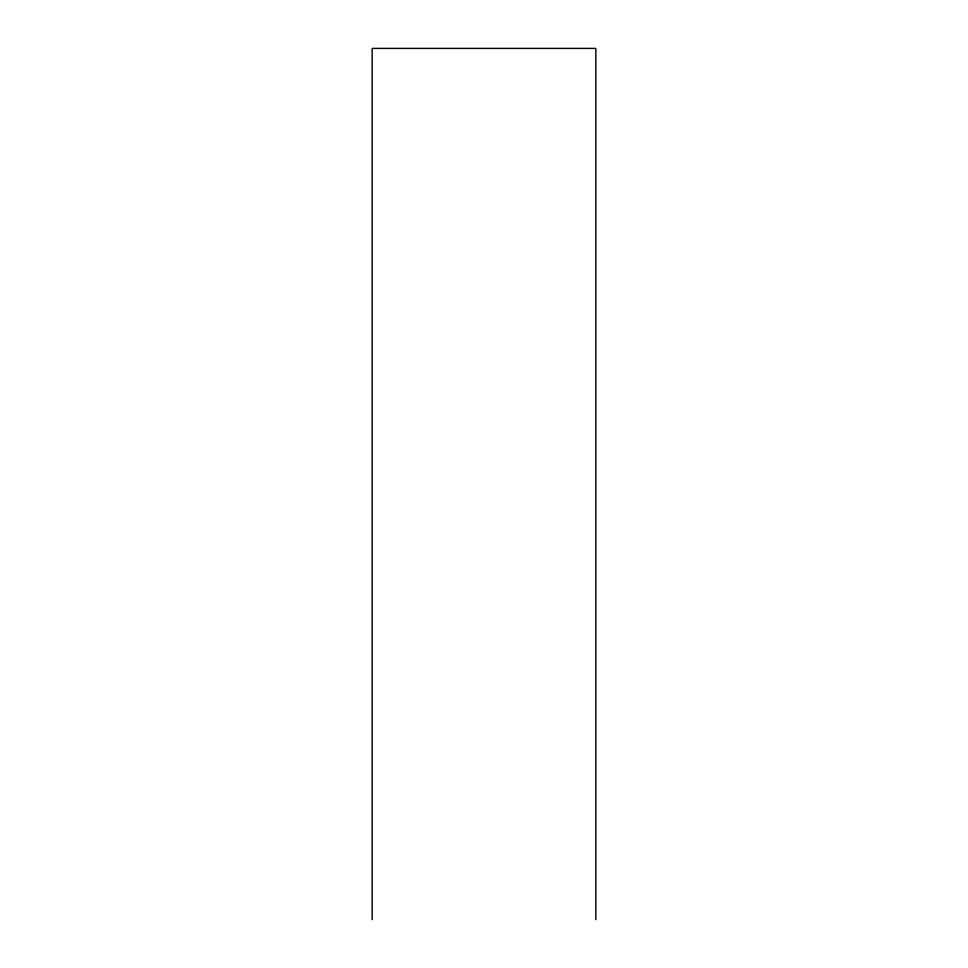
<?xml version="1.0" encoding="UTF-8"?>
<svg xmlns="http://www.w3.org/2000/svg" width="968" height="968" viewBox="0 0 968 968"><rect width="100%" height="100%" fill="white"/><g stroke="black" fill="none" stroke-linecap="round" stroke-linejoin="round"><path stroke-width="1.45" d="M595.84 919.6L595.84 48.4L372.16 48.4L372.16 919.6"/></g></svg>
